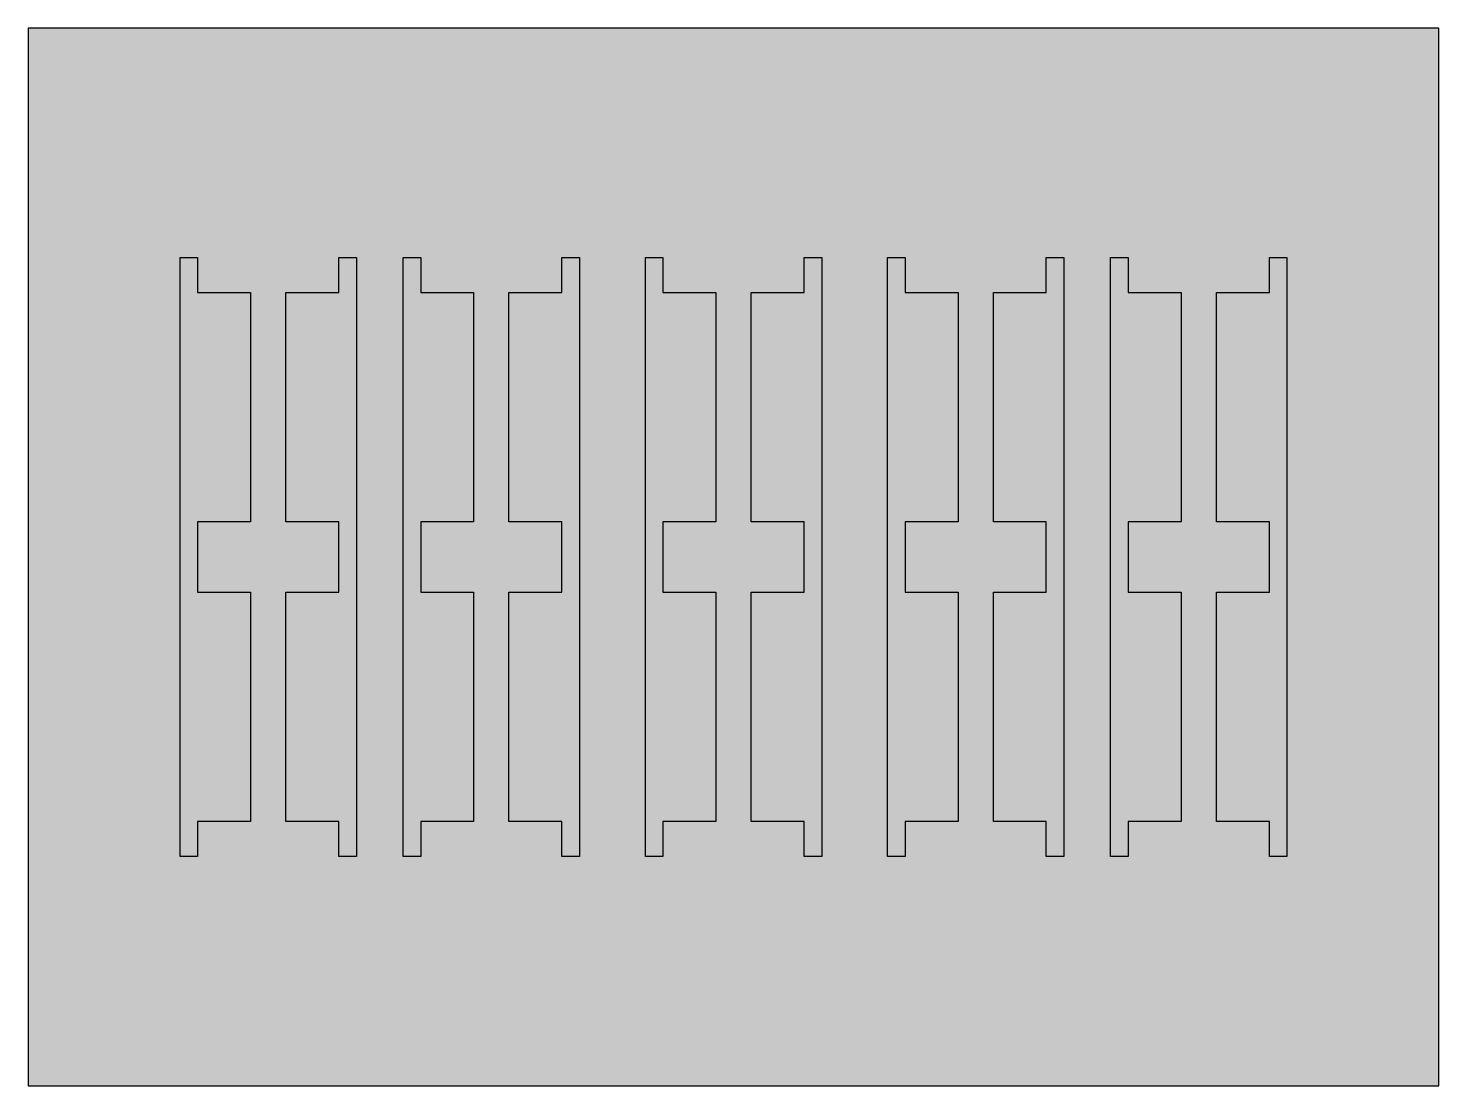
# Model space of a CAD drawing. Header units: inches. Extents: x 0 to 3.15, y 0 to 2.36.
import ezdxf

# ---------------------------------------------------------------- set-up
doc = ezdxf.new("R2010")
doc.units = ezdxf.units.IN
doc.header["$MEASUREMENT"] = 0
doc.layers.add('Pen 1', color=7, linetype='Continuous')

msp = doc.modelspace()

# ---------------------------------------------------------------- hatches: boundary and pattern name
at = {"layer": 'Pen 1'}
for color, points in [(0, [(3.1496, 0), (3.1496, 2.3622), (0, 2.3622), (0, 0)]), (255, [(0.4965, 0.5906), (0.3783, 0.5906), (0.3783, 0.5118), (0.339, 0.5118), (0.339, 1.8504), (0.3783, 1.8504), (0.3783, 1.7717), (0.4965, 1.7717), (0.4965, 1.2598), (0.3783, 1.2598), (0.3783, 1.1024), (0.4965, 1.1024)]), (255, [(0.5752, 1.7717), (0.6933, 1.7717), (0.6933, 1.8504), (0.7327, 1.8504), (0.7327, 0.5118), (0.6933, 0.5118), (0.6933, 0.5906), (0.5752, 0.5906), (0.5752, 1.1024), (0.6933, 1.1024), (0.6933, 1.2598), (0.5752, 1.2598)]), (255, [(0.9945, 0.5906), (0.8764, 0.5906), (0.8764, 0.5118), (0.837, 0.5118), (0.837, 1.8504), (0.8764, 1.8504), (0.8764, 1.7717), (0.9945, 1.7717), (0.9945, 1.2598), (0.8764, 1.2598), (0.8764, 1.1024), (0.9945, 1.1024)]), (255, [(1.0732, 1.7717), (1.1913, 1.7717), (1.1913, 1.8504), (1.2307, 1.8504), (1.2307, 0.5118), (1.1913, 0.5118), (1.1913, 0.5906), (1.0732, 0.5906), (1.0732, 1.1024), (1.1913, 1.1024), (1.1913, 1.2598), (1.0732, 1.2598)]), (255, [(1.5354, 0.5906), (1.4173, 0.5906), (1.4173, 0.5118), (1.378, 0.5118), (1.378, 1.8504), (1.4173, 1.8504), (1.4173, 1.7717), (1.5354, 1.7717), (1.5354, 1.2598), (1.4173, 1.2598), (1.4173, 1.1024), (1.5354, 1.1024)]), (255, [(1.6142, 1.7717), (1.7323, 1.7717), (1.7323, 1.8504), (1.7717, 1.8504), (1.7717, 0.5118), (1.7323, 0.5118), (1.7323, 0.5906), (1.6142, 0.5906), (1.6142, 1.1024), (1.7323, 1.1024), (1.7323, 1.2598), (1.6142, 1.2598)]), (255, [(2.0764, 0.5906), (1.9583, 0.5906), (1.9583, 0.5118), (1.9189, 0.5118), (1.9189, 1.8504), (1.9583, 1.8504), (1.9583, 1.7717), (2.0764, 1.7717), (2.0764, 1.2598), (1.9583, 1.2598), (1.9583, 1.1024), (2.0764, 1.1024)]), (255, [(2.1551, 1.7717), (2.2732, 1.7717), (2.2732, 1.8504), (2.3126, 1.8504), (2.3126, 0.5118), (2.2732, 0.5118), (2.2732, 0.5906), (2.1551, 0.5906), (2.1551, 1.1024), (2.2732, 1.1024), (2.2732, 1.2598), (2.1551, 1.2598)]), (255, [(2.5744, 0.5906), (2.4563, 0.5906), (2.4563, 0.5118), (2.4169, 0.5118), (2.4169, 1.8504), (2.4563, 1.8504), (2.4563, 1.7717), (2.5744, 1.7717), (2.5744, 1.2598), (2.4563, 1.2598), (2.4563, 1.1024), (2.5744, 1.1024)]), (255, [(2.6531, 1.7717), (2.7713, 1.7717), (2.7713, 1.8504), (2.8106, 1.8504), (2.8106, 0.5118), (2.7713, 0.5118), (2.7713, 0.5906), (2.6531, 0.5906), (2.6531, 1.1024), (2.7713, 1.1024), (2.7713, 1.2598), (2.6531, 1.2598)])]:
    msp.add_hatch(color=color, dxfattribs=at).paths.add_polyline_path(points)

# ---------------------------------------------------------------- linework, layer by layer
at = {"layer": 'Pen 1', "color": 0}
msp.add_lwpolyline([(3.1496, 0), (3.1496, 2.3622), (0, 2.3622), (0, 0), (3.1496, 0)], dxfattribs=at)
at = {"layer": 'Pen 1', "color": 255}
for points in [[(0.4965, 0.5906), (0.3783, 0.5906), (0.3783, 0.5118), (0.339, 0.5118), (0.339, 1.8504), (0.3783, 1.8504), (0.3783, 1.7717), (0.4965, 1.7717), (0.4965, 1.2598), (0.3783, 1.2598), (0.3783, 1.1024), (0.4965, 1.1024), (0.4965, 0.5906)], [(0.5752, 1.7717), (0.6933, 1.7717), (0.6933, 1.8504), (0.7327, 1.8504), (0.7327, 0.5118), (0.6933, 0.5118), (0.6933, 0.5906), (0.5752, 0.5906), (0.5752, 1.1024), (0.6933, 1.1024), (0.6933, 1.2598), (0.5752, 1.2598), (0.5752, 1.7717)], [(0.9945, 0.5906), (0.8764, 0.5906), (0.8764, 0.5118), (0.837, 0.5118), (0.837, 1.8504), (0.8764, 1.8504), (0.8764, 1.7717), (0.9945, 1.7717), (0.9945, 1.2598), (0.8764, 1.2598), (0.8764, 1.1024), (0.9945, 1.1024), (0.9945, 0.5906)], [(1.0732, 1.7717), (1.1913, 1.7717), (1.1913, 1.8504), (1.2307, 1.8504), (1.2307, 0.5118), (1.1913, 0.5118), (1.1913, 0.5906), (1.0732, 0.5906), (1.0732, 1.1024), (1.1913, 1.1024), (1.1913, 1.2598), (1.0732, 1.2598), (1.0732, 1.7717)], [(1.5354, 0.5906), (1.4173, 0.5906), (1.4173, 0.5118), (1.378, 0.5118), (1.378, 1.8504), (1.4173, 1.8504), (1.4173, 1.7717), (1.5354, 1.7717), (1.5354, 1.2598), (1.4173, 1.2598), (1.4173, 1.1024), (1.5354, 1.1024), (1.5354, 0.5906)], [(1.6142, 1.7717), (1.7323, 1.7717), (1.7323, 1.8504), (1.7717, 1.8504), (1.7717, 0.5118), (1.7323, 0.5118), (1.7323, 0.5906), (1.6142, 0.5906), (1.6142, 1.1024), (1.7323, 1.1024), (1.7323, 1.2598), (1.6142, 1.2598), (1.6142, 1.7717)], [(2.0764, 0.5906), (1.9583, 0.5906), (1.9583, 0.5118), (1.9189, 0.5118), (1.9189, 1.8504), (1.9583, 1.8504), (1.9583, 1.7717), (2.0764, 1.7717), (2.0764, 1.2598), (1.9583, 1.2598), (1.9583, 1.1024), (2.0764, 1.1024), (2.0764, 0.5906)], [(2.1551, 1.7717), (2.2732, 1.7717), (2.2732, 1.8504), (2.3126, 1.8504), (2.3126, 0.5118), (2.2732, 0.5118), (2.2732, 0.5906), (2.1551, 0.5906), (2.1551, 1.1024), (2.2732, 1.1024), (2.2732, 1.2598), (2.1551, 1.2598), (2.1551, 1.7717)], [(2.5744, 0.5906), (2.4563, 0.5906), (2.4563, 0.5118), (2.4169, 0.5118), (2.4169, 1.8504), (2.4563, 1.8504), (2.4563, 1.7717), (2.5744, 1.7717), (2.5744, 1.2598), (2.4563, 1.2598), (2.4563, 1.1024), (2.5744, 1.1024), (2.5744, 0.5906)], [(2.6531, 1.7717), (2.7713, 1.7717), (2.7713, 1.8504), (2.8106, 1.8504), (2.8106, 0.5118), (2.7713, 0.5118), (2.7713, 0.5906), (2.6531, 0.5906), (2.6531, 1.1024), (2.7713, 1.1024), (2.7713, 1.2598), (2.6531, 1.2598), (2.6531, 1.7717)]]:
    msp.add_lwpolyline(points, dxfattribs=at)

doc.saveas('drawing.dxf')
